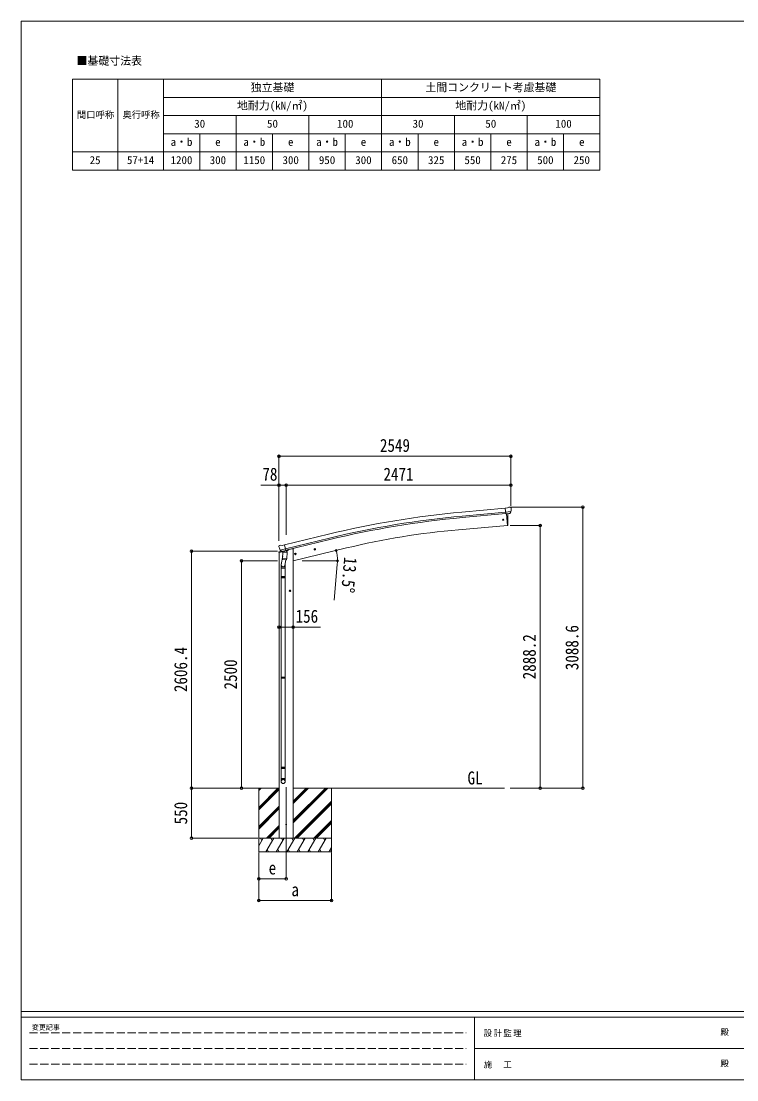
# Model space of a CAD drawing. Units: millimetres at full size, sheet at 1:30. Extents: x -8385 to 8479, y -5853 to 5787.
# Drawn here: x -8385 to -518, y -5853 to 5787 of the extents above; entities that cross this region are included whole.
import ezdxf
from ezdxf.enums import TextEntityAlignment as Align

# ---------------------------------------------------------------- set-up
doc = ezdxf.new("R2010")
doc.units = ezdxf.units.MM
doc.header["$LTSCALE"] = 30
doc.header["$PDMODE"] = 32
doc.header["$PDSIZE"] = 30
doc.linetypes.add('DASHED3', pattern=[4, 3, -1])
for name, color, linetype, lineweight in [('0-0_0', 7, 'Continuous', 9), ('0-1_本体', 4, 'Continuous', 9), ('0-2_部品', 7, 'Continuous', 9), ('0-8_PARTS2', 2, 'Continuous', 9), ('0-A_寸法', 6, 'Continuous', 9), ('0-F_PARTS1', 7, 'Continuous', 18), ('F-0_240', 7, 'Continuous', 9)]:
    doc.layers.add(name, color=color, linetype=linetype, lineweight=lineweight)
doc.styles.add('ＭＳ ゴシック', font='')
doc.styles.get('ＭＳ ゴシック').set_extended_font_data('MS Gothic')

msp = doc.modelspace()

# ---------------------------------------------------------------- linework, layer by layer
at = {"layer": '0-0_0', "color": 6}
for p, q in [((-2210.47, -2645.47), (-2210.47, 443.13)), ((-2679.49, 242.73), (-2679.49, -2645.47))]:
    msp.add_line(p, q, dxfattribs=at)
at = {"layer": '0-0_0'}
for p, q in [((-6147.52, -2645.47), (-5551.18, -2645.47)), ((-5773.43, -2645.47), (-5773.43, -3345.47)), ((-5773.43, -2856.7), (-5562.2, -2645.47)), ((-5773.43, -2672.85), (-5746.05, -2645.47)), ((-5773.43, -2658.71), (-5760.19, -2645.47)), ((-5773.43, -2870.84), (-5551.18, -2648.59)), ((-5773.43, -2884.98), (-5551.18, -2662.74)), ((-5395.68, -2645.47), (-3073.59, -2645.47)), ((-5395.68, -3027.73), (-5013.42, -2645.47)), ((-5395.68, -2999.45), (-5041.7, -2645.47)), ((-5395.68, -3013.59), (-5027.56, -2645.47)), ((-5395.68, -2815.6), (-5225.55, -2645.47)), ((-5395.68, -2801.46), (-5239.69, -2645.47)), ((-5395.68, -2787.32), (-5253.83, -2645.47)), ((-4973.43, -2645.47), (-4973.43, -3345.47)), ((-5379.57, -3195.47), (-4973.43, -2789.33)), ((-5773.43, -3068.83), (-5551.18, -2846.58)), ((-5773.43, -3082.97), (-5551.18, -2860.73)), ((-5773.43, -3097.12), (-5551.18, -2874.87)), ((-5365.43, -3195.47), (-4973.43, -2803.48)), ((-5351.29, -3195.47), (-4973.43, -2817.62)), ((-5167.44, -3195.47), (-4973.43, -3001.46)), ((-5153.3, -3195.47), (-4973.43, -3015.61)), ((-5687.94, -3195.47), (-5551.18, -3058.71)), ((-5673.8, -3195.47), (-5551.18, -3072.86)), ((-5659.66, -3195.47), (-5551.18, -3087)), ((-5139.16, -3195.47), (-4973.43, -3029.75)), ((-4973.43, -3195.47), (-5773.43, -3195.47)), ((-5773.43, -3279.3), (-5725.03, -3195.47)), ((-5740.03, -3221.45), (-5755.03, -3195.47)), ((-5696.17, -3345.47), (-5609.56, -3195.47)), ((-5624.56, -3221.45), (-5639.57, -3195.47)), ((-5580.7, -3345.47), (-5494.09, -3195.47)), ((-5509.09, -3221.45), (-5524.09, -3195.47)), ((-5465.23, -3345.47), (-5378.62, -3195.47)), ((-5393.62, -3221.45), (-5408.62, -3195.47)), ((-5349.76, -3345.47), (-5263.15, -3195.47)), ((-5278.15, -3221.45), (-5293.15, -3195.47)), ((-5234.28, -3345.47), (-5147.68, -3195.47)), ((-5177.68, -3195.47), (-5162.68, -3221.45)), ((-5118.81, -3345.47), (-5032.21, -3195.47)), ((-5047.21, -3221.45), (-5062.21, -3195.47)), ((-5773.43, -3345.47), (-4973.43, -3345.47)), ((-5681.17, -3319.49), (-5666.17, -3345.47)), ((-5565.7, -3319.49), (-5550.7, -3345.47)), ((-5450.23, -3319.49), (-5435.23, -3345.47)), ((-5334.76, -3319.49), (-5319.76, -3345.47)), ((-5219.29, -3319.49), (-5204.29, -3345.47)), ((-5103.82, -3319.49), (-5088.82, -3345.47)), ((-5003.34, -3345.47), (-4973.43, -3293.66)), ((-4988.35, -3319.49), (-4973.35, -3345.47))]:
    msp.add_line(p, q, dxfattribs=at)
at = {"layer": '0-1_本体'}
for p, q in [((-3063.81, 432.33), (-3541.12, 389.05)), ((-3060.04, 389.34), (-3537.23, 346.07)), ((-3058.58, 372.56), (-3535.71, 329.3)), ((-3051.36, 370.35), (-3040.19, 242.74)), ((-3578.14, 195.68), (-3040.19, 242.74)), ((-5490.66, 28.12), (-5007.78, 145.6)), ((-5480.58, -13.85), (-4997.58, 103.67)), ((-5476.65, -30.22), (-4993.6, 87.3)), ((-5550.68, -55.18), (-5550.68, -3195.47)), ((-5395.18, -145.47), (-4809.51, -4.86)), ((-5395.18, -15.47), (-5395.18, -3195.47))]:
    msp.add_line(p, q, dxfattribs=at)
at = {"layer": '0-1_本体', "color": 6}
msp.add_line((-5395.18, -875.65), (-5551.18, -875.65), dxfattribs=at)
at = {"layer": '0-1_本体'}
msp.add_lwpolyline([(-5395.18, -15.47), (-5415.18, -15.47), (-5448.69, -23.52)], dxfattribs=at)
for centre, radius, start, end in [((-2636.42, -9600.87), 10030.81, 95.17465, 103.67464), ((-2636.42, -9600.87), 9987.65, 95.17465, 103.67464), ((-2636.42, -9600.87), 9970.81, 95.17465, 103.67464), ((-2844.52, -8189.64), 8417.35, 95.00001, 103.5)]:
    msp.add_arc(centre, radius, start, end, dxfattribs=at)
at = {"layer": '0-2_部品'}
for p, q in [((-3037.42, 436.78), (-3063.99, 434.46)), ((-3058.33, 369.79), (-3063.99, 434.46)), ((-3001.13, 394.49), (-3060.04, 389.34)), ((-3048.37, 370.67), (-3058.33, 369.79)), ((-3051.36, 370.4), (-3040.2, 242.8)), ((-3037.42, 436.78), (-3025.71, 443.55)), ((-3010.8, 445.13), (-3024.47, 443.94)), ((-3014.77, 373.61), (-3022.47, 372.93)), ((-3012.38, 375), (-3001.44, 393.94)), ((-3001.67, 439.38), (-3007.15, 443.98)), ((-3000.6, 437.34), (-3000.49, 436)), ((-3040.2, 242.8), (-3038.14, 243.05)), ((-5552.62, 12.54), (-5552.34, 11.39)), ((-5548.4, 21.11), (-5552.26, 14.82)), ((-5545.3, 23.36), (-5532.12, 26.53)), ((-5517.56, 23.85), (-5530.82, 26.55)), ((-5517.56, 23.85), (-5491.63, 30.08)), ((-5553.74, -55.79), (-5511.04, -45.54)), ((-5553.74, -48.9), (-5553.74, -55.79)), ((-5525.24, -39.69), (-5551.44, -45.99)), ((-5538.56, -27.77), (-5481.06, -13.96)), ((-5521.71, -42.68), (-5538.09, -28.19)), ((-5510.12, -92.2), (-5526.03, -188.37)), ((-5519, -43.24), (-5511.48, -41.44)), ((-5518.17, -43.14), (-5516.64, -42.77)), ((-5516.64, -42.77), (-5479.93, -33.96)), ((-5514.8, -43), (-5514.85, -43.74)), ((-5514.09, -44.78), (-5488.28, -51.22)), ((-5507.18, -50.13), (-5511.85, -116.96)), ((-5461.49, -53.32), (-5507.18, -50.13)), ((-5505.4, -46.95), (-5505.63, -50.23)), ((-5485.88, -35.78), (-5486.91, -50.39)), ((-5479.93, -33.96), (-5478.4, -33.59)), ((-5476.85, -31.49), (-5475.91, -31.55)), ((-5475.91, -31.55), (-5462.59, -46.87)), ((-5471.91, -36.15), (-5453.02, -31.61)), ((-5466.16, -120.16), (-5461.49, -53.32)), ((-5462.59, -46.87), (-5463.03, -53.21)), ((-5449.19, -23.44), (-5449.19, -26.75)), ((-5380.87, -73.01), (-5361.42, -68.34)), ((-5376.31, -65.23), (-5378.45, -72.43)), ((-5369.02, -63.48), (-5376.31, -65.23)), ((-5368.81, -80.4), (-5373.48, -60.95)), ((-5363.85, -68.93), (-5369.02, -63.48)), ((-5365.98, -76.12), (-5363.85, -68.93)), ((-5166.95, -21.65), (-5147.5, -16.99)), ((-5162.39, -13.88), (-5164.52, -21.07)), ((-5155.09, -12.12), (-5162.39, -13.88)), ((-5154.89, -29.04), (-5159.56, -9.6)), ((-5149.93, -17.57), (-5155.09, -12.12)), ((-5152.06, -24.76), (-5149.93, -17.57)), ((-5528.18, -225.53), (-5528.18, -191.18)), ((-5482.18, -225.53), (-5528.18, -225.53)), ((-5526.18, -225.53), (-5526.18, -319.53)), ((-5512.71, -129.43), (-5511.84, -116.96)), ((-5512.31, -130.79), (-5512.32, -130.79)), ((-5466.16, -120.16), (-5511.85, -116.96)), ((-5510.87, -131.57), (-5469.17, -134.48)), ((-5474.6, -134.1), (-5485.33, -197.69)), ((-5484.18, -225.53), (-5484.18, -319.53)), ((-5482.18, -190.87), (-5482.18, -225.53)), ((-5466.18, -120.16), (-5467.06, -132.85)), ((-5528.18, -321.53), (-5527.18, -319.53)), ((-5482.18, -321.53), (-5528.18, -321.53)), ((-5482.18, -329.53), (-5528.18, -329.53)), ((-5483.18, -319.53), (-5527.18, -319.53)), ((-5483.18, -331.53), (-5527.18, -331.53)), ((-5526.18, -331.53), (-5526.18, -1425.72)), ((-5484.18, -331.53), (-5484.18, -1425.72)), ((-5482.18, -321.53), (-5483.18, -319.53)), ((-5482.18, -329.53), (-5483.18, -331.53)), ((-5482.18, -321.53), (-5482.18, -329.53)), ((-5429.68, -485.59), (-5429.68, -465.59)), ((-5419.68, -475.59), (-5439.68, -475.59)), ((-5429.68, -468.09), (-5436.18, -471.84)), ((-5436.18, -471.84), (-5436.18, -479.34)), ((-5436.18, -479.34), (-5429.68, -483.1)), ((-5423.18, -471.84), (-5429.68, -468.09)), ((-5528.18, -1427.72), (-5527.18, -1425.72)), ((-5482.18, -1427.72), (-5528.18, -1427.72)), ((-5482.18, -1435.72), (-5528.18, -1435.72)), ((-5483.18, -1425.72), (-5527.18, -1425.72)), ((-5483.18, -1437.72), (-5527.18, -1437.72)), ((-5526.18, -1437.72), (-5526.18, -2415.9)), ((-5484.18, -1437.72), (-5484.18, -2415.9)), ((-5482.18, -1427.72), (-5483.18, -1425.72)), ((-5482.18, -1435.72), (-5483.18, -1437.72)), ((-5482.18, -1427.72), (-5482.18, -1435.72)), ((-5528.18, -2417.9), (-5527.18, -2415.9)), ((-5482.18, -2417.9), (-5528.18, -2417.9)), ((-5482.18, -2425.9), (-5528.18, -2425.9)), ((-5483.18, -2415.9), (-5527.18, -2415.9)), ((-5483.18, -2427.9), (-5527.18, -2427.9)), ((-5526.18, -2427.9), (-5526.18, -2537.9)), ((-5484.18, -2427.9), (-5484.18, -2537.9)), ((-5482.18, -2417.9), (-5483.18, -2415.9)), ((-5482.18, -2425.9), (-5483.18, -2427.9)), ((-5482.18, -2417.9), (-5482.18, -2425.9)), ((-5528.18, -2572.05), (-5528.18, -2537.9)), ((-5482.18, -2537.9), (-5528.18, -2537.9)), ((-5482.18, -2572.05), (-5482.18, -2537.9))]:
    msp.add_line(p, q, dxfattribs=at)
for points in [[(-3048.37, 370.67), (-3048.1, 370.6), (-3022.73, 372.82), (-3022.47, 372.93)], [(-3001.05, 395.12), (-3001.34, 394.14), (-3001.44, 393.94)], [(-5486.2, -35.37), (-5476.48, -33.04), (-5491.63, 30.08)], [(-5538.83, -27.19), (-5538.25, -28.03), (-5538.09, -28.19)], [(-5486.2, -35.37), (-5486.44, -35.52), (-5511.2, -41.47), (-5511.48, -41.44)], [(-5378.45, -72.43), (-5373.28, -77.87), (-5365.98, -76.12)], [(-5164.52, -21.07), (-5159.36, -26.52), (-5152.06, -24.76)], [(-5528.18, -321.53), (-5528.18, -329.53), (-5527.18, -331.53)], [(-5429.68, -483.1), (-5423.18, -479.34), (-5423.18, -471.84)], [(-5528.18, -1427.72), (-5528.18, -1435.72), (-5527.18, -1437.72)], [(-5528.18, -2417.9), (-5528.18, -2425.9), (-5527.18, -2427.9)]]:
    msp.add_lwpolyline(points, dxfattribs=at)
for centre, radius in [((-3085.88, 306.06), 6.5), ((-5371.15, -70.68), 8.5), ((-5371.15, -70.68), 7.7), ((-5371.15, -70.68), 6.5), ((-5157.23, -19.32), 8.5), ((-5157.23, -19.32), 7.7), ((-5157.23, -19.32), 6.5), ((-5429.68, -475.59), 8.5), ((-5429.68, -475.59), 7.7), ((-5429.68, -475.59), 6.5)]:
    msp.add_circle(centre, radius, dxfattribs=at)
at = {"layer": '0-2_部品', "color": 4}
msp.add_circle((-5473.18, -3045.47), 4.5, dxfattribs=at)
at = {"layer": '0-2_部品'}
for centre, radius, start, end in [((-3933.96, 298.62), 900, 356.63919, 4.64986), ((-3024.21, 440.95), 3, 95, 120), ((-3010.37, 440.15), 5, 50.00648, 94.99352), ((-3202.11, 418.36), 202.4, 353.4085, 5), ((-3038.51, 246.03), 3, 277, 356.63919), ((-5355.54, 58.64), 202.4, 193.5, 205.09125), ((-5544.14, 18.5), 5, 103.5, 148.5), ((-5531.42, 23.61), 3, 78.5, 103.5), ((-5550.74, -48.9), 3, 103.5, 180), ((-5518.28, -42.65), 0.5, 248.23754, 283.5), ((-5515.3, -42.96), 0.5, 356, 103.5), ((-5513.85, -43.81), 1, 176, 256), ((-5487.93, -50.25), 1.03, 250.03897, 351.96569), ((-5485.29, -35.86), 0.604, 100.59842, 172.20595), ((-5478.52, -33.11), 0.5, 283.5, 318.76246), ((-5454.19, -26.75), 5, 283.5, 0), ((-5498.18, -191.18), 30, 177.45142, 180), ((-5510.77, -129.6), 1.95, 175.04017, 217.47766), ((-5510.73, -129.57), 2, 217.40962, 266), ((-5469.03, -132.49), 2, 266, 349.46843)]:
    msp.add_arc(centre, radius, start, end, dxfattribs=at)
for centre, major_axis, ratio, start_param, end_param in [((-3015.03, 376.6), (1.62, -2.54), 0.997631, 5.80419048, 5.89294842), ((-3015.1, 376.71), (-3.5, 2.17), 0.650902, 2.11455212, 2.18736272), ((-3014.98, 376.51), (1.62, -2.54), 0.997631, 5.96575902, 6.76218013), ((-2996.28, 441.38), (-15.35, 3.44), 0.101033, 5.97514262, 5.97537366), ((-3003.6, 437.08), (2.71, -1.31), 0.997474, 0.53665673, 1.32256522), ((-5549.7, 13.25), (-1.57, -2.57), 0.99628, 4.71238898, 5.49965061), ((-5519.72, -40.42), (-0.73, -2.92), 0.997631, 5.80419048, 6.60061159), ((-5519.67, -40.2), (2.63, 3.16), 0.650902, 4.09582259, 4.16863319), ((-5519.7, -40.32), (-0.73, -2.92), 0.997631, 0.39023689, 0.47899483), ((-5505.18, -190.87), (23, 0), 0.996195, 2.55602575, 6.56630284), ((-5505.18, -190.87), (21, 0), 0.996195, 2.93491471, 5.95123941), ((-5505.18, -2570.3), (-23, 0), 0.996195, 3.14159265, 6.28318531), ((-5505.18, -2572.05), (-23, 0), 0.996195, 3.14159265, 6.28318531), ((-5505.18, -2572.05), (0, -23.43), 0.981806, 4.71238898, 7.85398163)]:
    msp.add_ellipse(centre, major_axis=major_axis, ratio=ratio, start_param=start_param, end_param=end_param, dxfattribs=at)
msp.add_ellipse((-5505.18, -2572.05), major_axis=(21, 0), ratio=0.996195, dxfattribs=at)
at = {"layer": '0-8_PARTS2'}
msp.add_line((-5473.18, -2636.26), (-5473.18, -3395.47), dxfattribs=at)
at = {"layer": '0-A_寸法'}
for p, q in [((-5551.18, 1002.89), (-3002.18, 1002.89)), ((-3002.18, 1002.89), (-3002.18, 686.27)), ((-5551.18, 686.27), (-5551.18, 74.04)), ((-5551.18, 686.27), (-5473.18, 686.27)), ((-5473.18, 686.27), (-5473.18, 138.41)), ((-5473.18, 686.27), (-3002.18, 686.27)), ((-3002.18, 686.27), (-3002.18, 457.26)), ((-2210.47, 443.13), (-3008.31, 443.13)), ((-2679.49, 242.73), (-3008.31, 242.73)), ((-6511.76, -39.07), (-5566.67, -39.07)), ((-6511.76, -2645.47), (-6511.76, -39.07)), ((-5963.79, -145.47), (-5566.67, -145.47)), ((-5963.79, -2645.47), (-5963.79, -145.47)), ((-5294.68, -145.47), (-4907.83, -145.47)), ((-4910.68, -187.93), (-4945.04, -580.43)), ((-5395.18, -875.65), (-5095.18, -875.65)), ((-6511.76, -2645.47), (-5783.64, -2645.47)), ((-6511.76, -3195.47), (-6511.76, -2645.47)), ((-2679.49, -2645.47), (-3008.31, -2645.47)), ((-2210.47, -2645.47), (-2679.49, -2645.47)), ((-6511.76, -3195.47), (-5783.64, -3195.47)), ((-5773.43, -3881.84), (-5773.43, -3352.89)), ((-5773.43, -3641.86), (-5773.43, -3352.89)), ((-5473.18, -3641.86), (-5473.18, -3352.89)), ((-4973.43, -3881.84), (-4973.43, -3352.89)), ((-5473.18, -3641.86), (-5773.43, -3641.86)), ((-5773.43, -3881.84), (-4973.43, -3881.84))]:
    msp.add_line(p, q, dxfattribs=at)
msp.add_lwpolyline([(-5551.18, 1002.89), (-5551.18, 686.27), (-5751.18, 686.27)], dxfattribs=at)
for centre in [(-4922.28, -31.82), (-4908.83, -145.47)]:
    msp.add_circle(centre, 10.62, dxfattribs=at)
for start, end in [(0, 13.5), (354.99678, 0)]:
    msp.add_arc((-5395.68, -145.47), 486.86, start, end, dxfattribs=at)
for p in [(-5551.18, 1002.89), (-3002.18, 1002.89), (-5551.18, 686.27), (-5473.18, 686.27), (-3002.18, 686.27), (-2210.47, 443.13), (-2679.49, 242.73), (-6511.76, -39.07), (-5963.79, -145.47), (-5551.18, -875.65), (-5395.18, -875.65), (-6511.76, -2645.47), (-5963.79, -2645.47), (-2679.49, -2645.47), (-2210.47, -2645.47), (-6511.76, -3195.47), (-5773.43, -3641.86), (-5473.18, -3641.86), (-5773.43, -3881.84), (-4973.43, -3881.84)]:
    msp.add_point(p, dxfattribs=at)
at = {"layer": '0-F_PARTS1'}
for p, q in [((-7822.51, 5149.54), (-2022.51, 5149.54)), ((-7822.51, 5149.54), (-7822.51, 4149.54)), ((-7322.51, 5149.54), (-7322.51, 4149.54)), ((-4422.51, 5149.54), (-4422.51, 4149.54)), ((-6822.51, 4949.54), (-2022.51, 4949.54)), ((-6822.51, 4749.54), (-2022.51, 4749.54)), ((-3622.51, 4749.54), (-3622.51, 4149.54)), ((-6822.51, 4549.54), (-2022.51, 4549.54)), ((-3222.51, 4549.54), (-3222.51, 4149.54)), ((-2422.51, 4549.54), (-2422.51, 4149.54))]:
    msp.add_line(p, q, dxfattribs=at)
for points in [[(-6822.51, 5149.54), (-6822.51, 4949.54), (-6822.51, 4349.54), (-6822.51, 4149.54)], [(-2022.51, 5149.54), (-2022.51, 4549.54), (-2022.51, 4149.54)], [(-6022.51, 4749.54), (-6022.51, 4549.54), (-6022.51, 4149.54)], [(-5222.51, 4749.54), (-5222.51, 4549.54), (-5222.51, 4149.54)], [(-2822.51, 4749.54), (-2822.51, 4349.54), (-2822.51, 4149.54)], [(-6422.51, 4549.54), (-6422.51, 4349.54), (-6422.51, 4149.54)], [(-5622.51, 4549.54), (-5622.51, 4349.54), (-5622.51, 4149.54)], [(-4822.51, 4549.54), (-4822.51, 4349.54), (-4822.51, 4149.54)], [(-4022.51, 4549.54), (-4022.51, 4349.54), (-4022.51, 4149.54)], [(-7822.51, 4349.54), (-6822.51, 4349.54), (-2022.51, 4349.54)], [(-7822.51, 4149.54), (-7322.51, 4149.54), (-4422.51, 4149.54), (-2822.51, 4149.54), (-2022.51, 4149.54)]]:
    msp.add_lwpolyline(points, dxfattribs=at)
at = {"layer": 'F-0_240', "color": 5}
for p, q in [((-8385.45, 5787.34), (-8385.45, -5852.66)), ((-8385.45, 5787.34), (8054.55, 5787.34)), ((-8385.45, -5102.66), (8054.55, -5102.66)), ((-8385.45, -5162.66), (5387.79, -5162.66)), ((-3402.21, -5162.66), (-3402.21, -5852.66)), ((-3402.21, -5507.66), (2747.79, -5507.66)), ((-8385.45, -5852.66), (8054.55, -5852.66))]:
    msp.add_line(p, q, dxfattribs=at)
at = {"layer": 'F-0_240', "color": 4, "linetype": 'DASHED3'}
for p, q in [((-8295.46, -5335.16), (-3492.21, -5335.16)), ((-8295.46, -5507.66), (-3492.21, -5507.66)), ((-8295.46, -5680.16), (-3492.21, -5680.16))]:
    msp.add_line(p, q, dxfattribs=at)

# ---------------------------------------------------------------- texts
at = {"layer": '0-0_0', "style": 'ＭＳ ゴシック', "width": 0.85}
msp.add_text('GL', height=143, dxfattribs=at).set_placement((-3478.48, -2647.91), align=Align.BOTTOM_LEFT)
at = {"layer": '0-A_寸法', "color": 7, "style": 'ＭＳ ゴシック', "width": 0.85}
for s, p in [('2549', (-4441.68, 1008.89)), ('78', (-5733.68, 692.27)), ('2471', (-4402.68, 692.27)), ('156', (-5368.93, -869.65)), ('e', (-5664.68, -3636.86)), ('a', (-5414.68, -3876.84))]:
    msp.add_text(s, height=143, dxfattribs=at).set_placement(p, align=Align.BOTTOM_LEFT)
for s, rotation, p in [('13.5°', 264.997, (-4876.46, -98.07)), ('3088.6', 90, (-2216.47, -1348.67)), ('2888.2', 90, (-2685.49, -1448.87)), ('2606.4', 90, (-6517.76, -1589.77)), ('2500', 90, (-5969.79, -1560.47)), ('550', 90, (-6517.76, -3044.22))]:
    msp.add_text(s, height=143, rotation=rotation, dxfattribs=at).set_placement(p, align=Align.BOTTOM_LEFT)
at = {"layer": '0-F_PARTS1', "style": 'ＭＳ ゴシック'}
for s, height, p in [('■基礎寸法表', 87.98, (-7777.21, 5280.97)), ('独立基礎', 87.98, (-5862.51, 4989.54)), ('土間コンクリート考慮基礎', 87.98, (-3942.51, 4989.54)), ('地耐力(kN/㎡)', 87.98, (-6012.51, 4789.54)), ('地耐力(kN/㎡)', 87.98, (-3612.51, 4789.54)), ('間口呼称', 73.31, (-7772.51, 4699.54)), ('奥行呼称', 73.31, (-7272.51, 4699.54)), ('30', 87.98, (-6482.51, 4589.54)), ('50', 87.98, (-5682.51, 4589.54)), ('100', 87.98, (-4912.51, 4589.54)), ('30', 87.98, (-4082.51, 4589.54)), ('50', 87.98, (-3282.51, 4589.54)), ('100', 87.98, (-2512.51, 4589.54)), ('a・b', 87.98, (-6742.51, 4389.54)), ('e', 87.98, (-6252.51, 4389.54)), ('a・b', 87.98, (-5942.51, 4389.54)), ('e', 87.98, (-5452.51, 4389.54)), ('a・b', 87.98, (-5142.51, 4389.54)), ('e', 87.98, (-4652.51, 4389.54)), ('a・b', 87.98, (-4342.51, 4389.54)), ('e', 87.98, (-3852.51, 4389.54)), ('a・b', 87.98, (-3542.51, 4389.54)), ('e', 87.98, (-3052.51, 4389.54)), ('a・b', 87.98, (-2742.51, 4389.54)), ('e', 87.98, (-2252.51, 4389.54)), ('25', 87.98, (-7632.51, 4189.54)), ('57+14', 87.98, (-7222.51, 4189.54)), ('1200', 87.98, (-6742.51, 4189.54)), ('300', 87.98, (-6312.51, 4189.54)), ('1150', 87.98, (-5942.51, 4189.54)), ('300', 87.98, (-5512.51, 4189.54)), ('950', 87.98, (-5112.51, 4189.54)), ('300', 87.98, (-4712.51, 4189.54)), ('650', 87.98, (-4312.51, 4189.54)), ('325', 87.98, (-3912.51, 4189.54)), ('550', 87.98, (-3512.51, 4189.54)), ('275', 87.98, (-3112.51, 4189.54)), ('500', 87.98, (-2712.51, 4189.54)), ('250', 87.98, (-2312.51, 4189.54))]:
    msp.add_text(s, height=height, dxfattribs=at).set_placement(p, align=Align.BOTTOM_LEFT)
at = {"layer": 'F-0_240', "style": 'ＭＳ ゴシック'}
for s, height, p in [('変更記事', 54.99, (-8268.23, -5320.16)), ('殿', 65.98, (-697.92, -5380.16)), ('殿', 65.98, (-697.92, -5725.16))]:
    msp.add_text(s, height=height, dxfattribs=at).set_placement(p, align=Align.BOTTOM_LEFT)
at = {"layer": 'F-0_240', "char_height": 65.98, "attachment_point": 7, "style": 'ＭＳ ゴシック'}
for s, insert in [('\\T1.17;設計監理', (-3300.89, -5380.16)), ('\\T1.17;施\u3000工', (-3300.89, -5725.16))]:
    msp.add_mtext(s, dxfattribs=dict(at, insert=insert))

doc.saveas('drawing.dxf')
